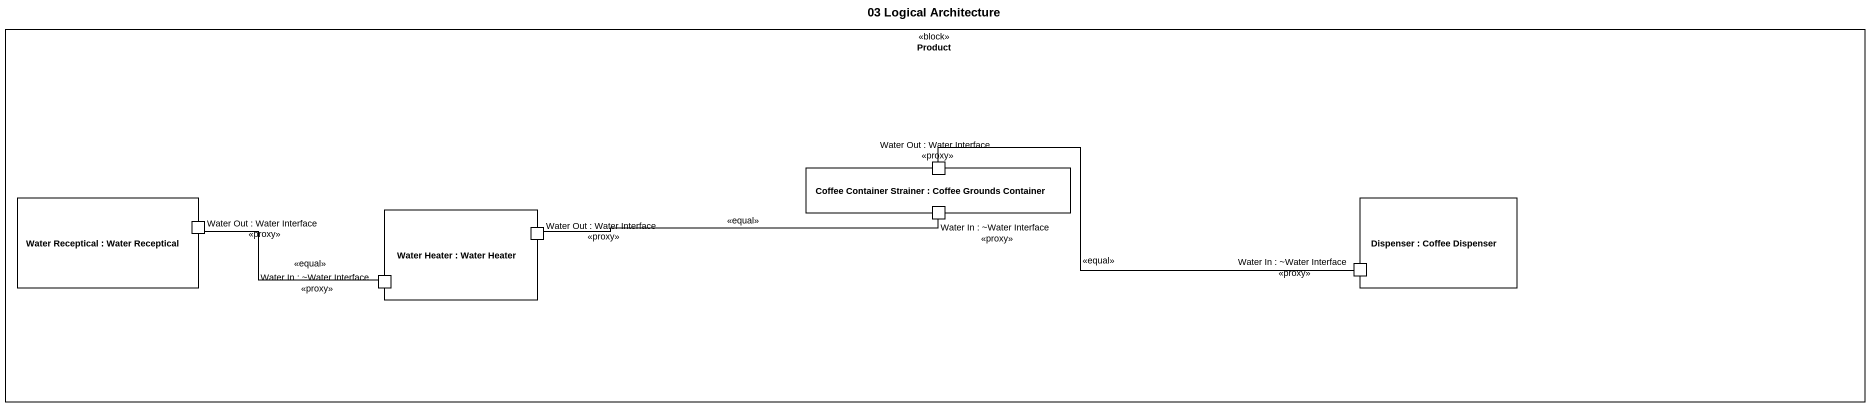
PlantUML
@startuml
title 03 Logical Architecture
rectangle Product <<block>> {
  rectangle "Water Receptical : Water Receptical" as Water_Receptical {
    port "Water Out : Water Interface <<proxy>>" as Water_Out_Water_Interface_2
  }
  rectangle "Coffee Container Strainer : Coffee Grounds Container" as Coffee_Container_Strainer {
    port "Water Out : Water Interface <<proxy>>" as Water_Out_Water_Interface
    port "Water In : ~Water Interface <<proxy>>" as Water_In_Water_Interface
  }
  rectangle "Dispenser : Coffee Dispenser" as Dispenser {
    port "Water In : ~Water Interface <<proxy>>" as Water_In_Water_Interface_3
  }
  rectangle "Water Heater : Water Heater" as Water_Heater {
    port "Water Out : Water Interface <<proxy>>" as Water_Out_Water_Interface_3
    port "Water In : ~Water Interface <<proxy>>" as Water_In_Water_Interface_2
  }
}
Water_Out_Water_Interface -right- Water_In_Water_Interface_3 : <<equal>>
Water_Out_Water_Interface_2 -right- Water_In_Water_Interface_2 : <<equal>>
Water_Out_Water_Interface_3 -right- Water_In_Water_Interface : <<equal>>
@enduml
